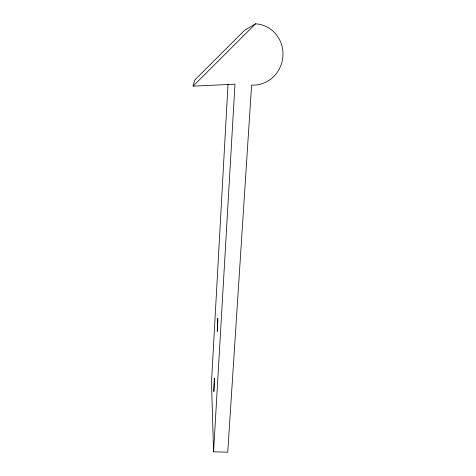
<?xml version="1.0" encoding="UTF-8"?>
<svg xmlns="http://www.w3.org/2000/svg" width="476" height="476" viewBox="0 0 476 476"><rect width="100%" height="100%" fill="white"/><g stroke="black" fill="none" stroke-linecap="round" stroke-linejoin="round"><path stroke-width="0.71" d="M228.004 84.353L211.493 382.436L213.575 451.801L227.742 452.2L251.596 85.091A30.72 29.452 -81.5 0 0 279.311 68.99L281.072 65.022A30.72 29.452 -81.5 0 0 255.582 23.8L244.622 30.22L194.773 79.998L193.054 86.144L234.971 84.169L213.575 451.801M193.054 86.144L255.582 23.8M214.426 380.044L213.843 391.587L214.295 378.242L214.426 380.044M217.865 320.663L217.252 331.427L217.705 318.016L217.865 320.663"/></g></svg>
